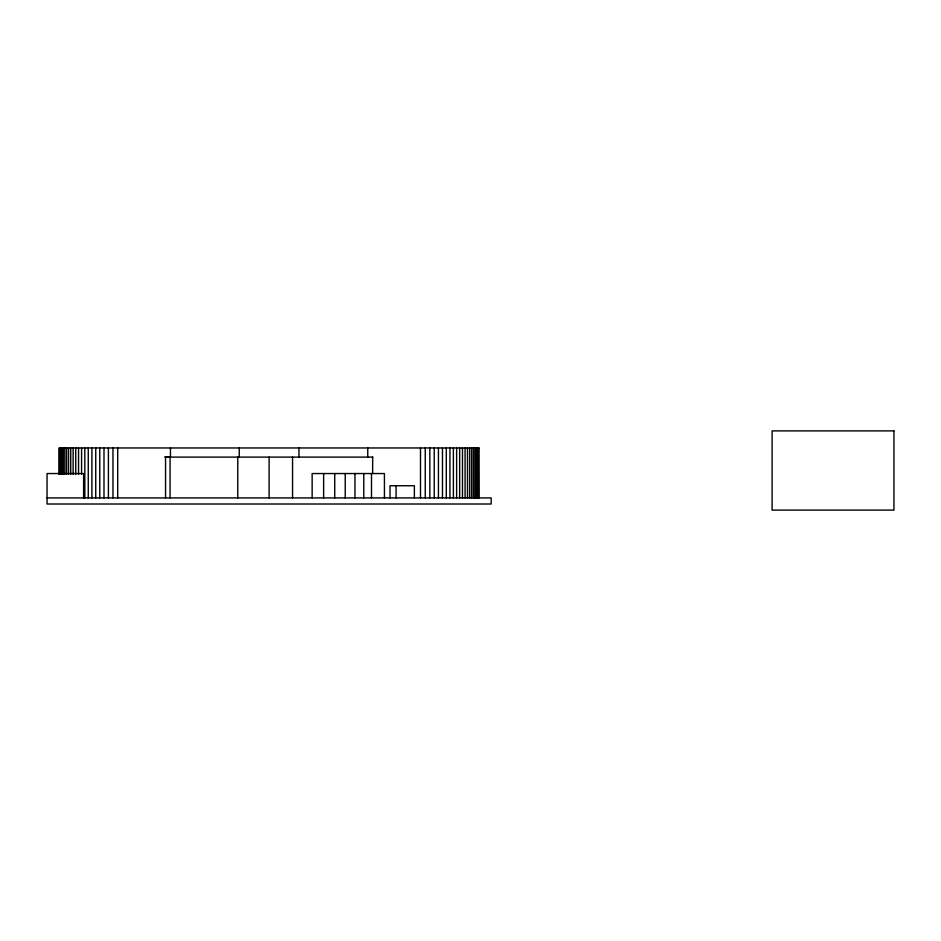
<?xml version="1.0" encoding="UTF-8"?>
<svg xmlns="http://www.w3.org/2000/svg" width="941" height="941" viewBox="0 0 941 941"><rect width="100%" height="100%" fill="white"/><g stroke="black" fill="none" stroke-linecap="round" stroke-linejoin="round"><path stroke-width="1.41" d="M47.05 497.918L491.167 497.918L491.167 504.011L47.05 504.011L47.05 473.546L83.608 473.546L83.608 497.918M312.141 497.918L312.141 473.546L384.422 473.546L384.422 497.918M323.633 497.918L323.633 473.546M334.725 497.918L334.725 473.546M345.229 497.918L345.229 473.546M354.969 497.918L354.969 473.546M363.779 497.918L363.779 473.546M371.495 497.918L371.495 473.546M478.981 447.963L59.236 447.963L59.236 474.405M164.804 456.961L170.462 456.961L170.462 447.963M165.393 457.103L372.824 457.103M478.863 447.963L478.981 497.918M478.51 447.963L478.51 497.918M477.934 447.963L477.934 497.918M477.122 447.963L477.122 497.918M476.087 447.963L476.087 497.918M474.817 447.963L474.817 497.918M473.311 447.963L473.311 497.918M471.594 447.963L471.594 497.918M469.641 447.963L469.641 497.918M467.477 447.963L467.477 497.918M465.077 447.963L465.077 497.918M462.478 447.963L462.478 497.918M459.655 447.963L459.655 497.918M456.632 447.963L456.632 497.918M453.386 447.963L453.386 497.918M449.951 447.963L449.951 497.918M446.305 447.963L446.305 497.918M442.47 447.963L442.47 497.918M438.435 447.963L438.435 497.918M434.224 447.963L434.224 497.918M429.825 447.963L429.825 497.918M425.25 447.963L425.25 497.918M420.498 447.963L420.498 497.918M414.369 497.918L414.369 485.732L390.009 485.732L390.009 497.918M396.09 485.732L396.09 497.918M372.648 457.103L372.648 473.135M367.755 447.963L367.755 457.103M298.956 447.963L298.956 457.103M292.557 457.103L292.557 497.918M269.102 457.103L269.102 497.918M239.249 447.963L239.249 457.103M237.767 457.103L237.767 497.918M170.074 457.103L170.074 497.918M165.557 456.961L165.557 497.918M117.707 447.963L117.707 497.918M112.967 447.963L112.967 497.918M108.391 447.963L108.391 497.918M103.992 447.963L103.992 497.918M99.77 447.963L99.77 497.918M95.747 447.963L95.747 497.918M91.9 447.963L91.9 497.918M88.266 447.963L88.266 497.918M84.819 447.963L84.819 497.918M81.585 447.963L81.585 474.405M78.55 447.963L78.55 474.405M75.739 447.963L75.739 474.405M73.127 447.963L73.127 474.405M70.74 447.963L70.74 474.405M68.575 447.963L68.575 474.405M66.623 447.963L66.623 474.405M64.894 447.963L64.894 474.405M63.4 447.963L63.4 474.405M62.13 447.963L62.13 474.405M61.094 447.963L61.094 474.405M60.283 447.963L60.283 474.405M59.695 447.963L59.695 474.405M59.354 447.963L59.354 474.405M893.95 430.896L772.114 430.896L772.114 510.104L893.95 510.104L893.95 430.896"/></g></svg>
